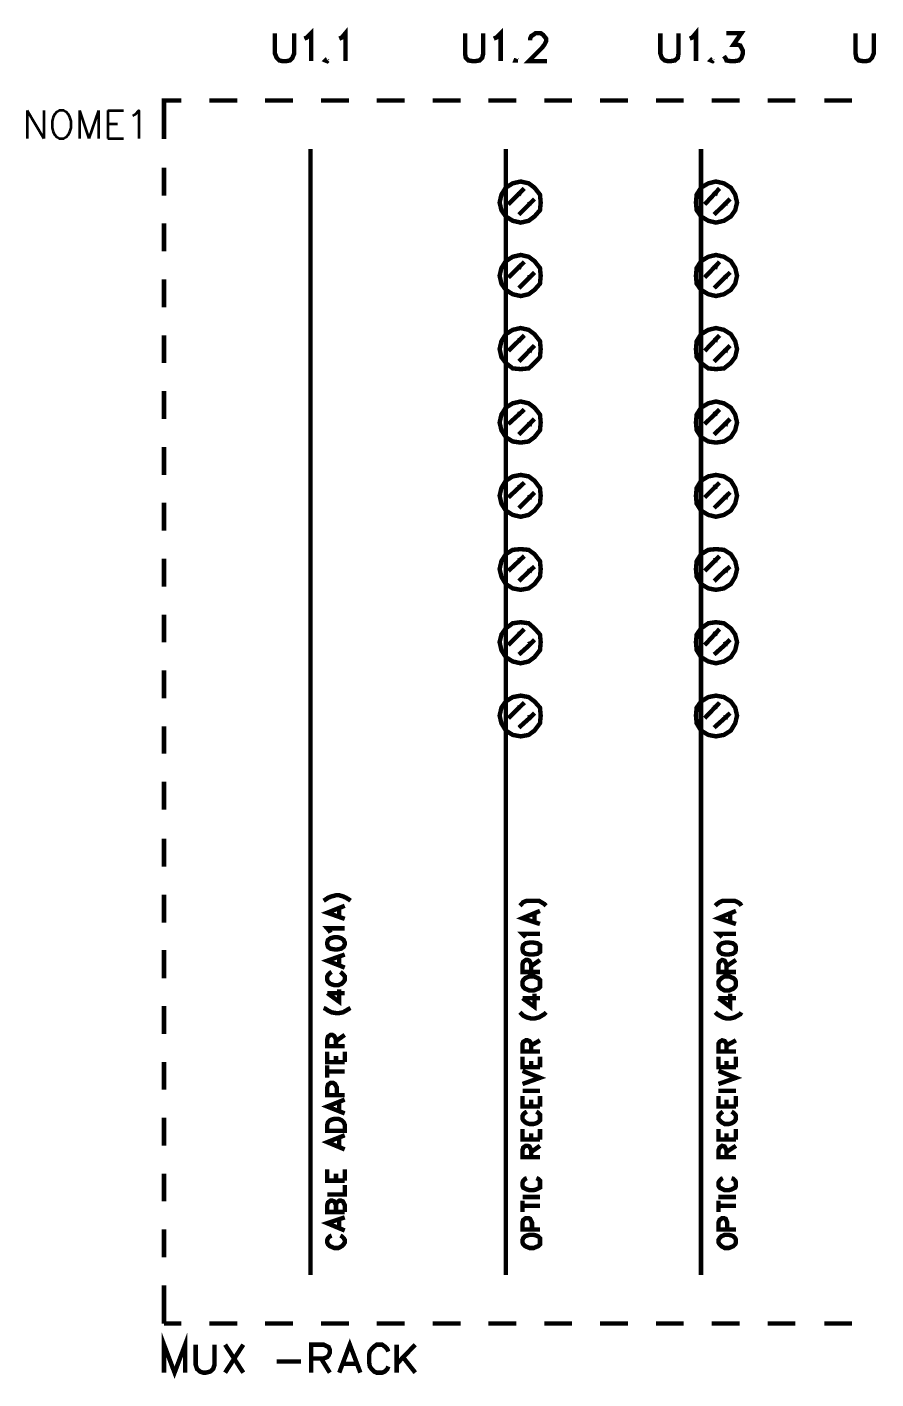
# Model space of a CAD drawing. Extents: x 386 to 646, y 165 to 263.
# Drawn here: x 385.9 to 447.1, y 165.1 to 262.6 of the extents above; entities that cross this region are included whole.
import ezdxf
from ezdxf.enums import TextEntityAlignment as Align

# ---------------------------------------------------------------- set-up
doc = ezdxf.new("R2010")
doc.units = 0
doc.header["$MEASUREMENT"] = 0
doc.layers.get('0').update_dxf_attribs({"linetype": 'CONTINUOUS'})
doc.styles.add('ROMANS', font='romans')

msp = doc.modelspace()

# ---------------------------------------------------------------- hatches: boundary and pattern name
at = {"linetype": 'Continuous'}
for points in [[(421.48, 250.382), (421.742, 250.958), (421.218, 250.696)], [(435.634, 250.382), (435.817, 250.958), (435.319, 250.696)], [(422.24, 249.7), (422.476, 250.198), (421.925, 249.936)], [(436.368, 249.7), (436.577, 250.198), (436.053, 249.936)], [(421.48, 245.087), (421.742, 245.664), (421.218, 245.401)], [(435.634, 245.087), (435.817, 245.664), (435.319, 245.401)], [(422.24, 244.405), (422.476, 244.903), (421.925, 244.668)], [(436.368, 244.405), (436.577, 244.903), (436.053, 244.668)], [(421.48, 239.818), (421.742, 240.369), (421.218, 240.133)], [(435.634, 239.818), (435.817, 240.369), (435.319, 240.133)], [(422.24, 239.058), (422.476, 239.635), (421.925, 239.373)], [(436.368, 239.058), (436.577, 239.635), (436.053, 239.373)], [(421.48, 234.524), (421.742, 235.022), (421.218, 234.838)], [(435.634, 234.524), (435.817, 235.022), (435.319, 234.838)], [(422.24, 233.764), (422.476, 234.34), (421.925, 234.078)], [(436.368, 233.764), (436.577, 234.34), (436.053, 234.078)], [(421.48, 229.255), (421.742, 229.753), (421.218, 229.57)], [(422.24, 228.495), (422.476, 229.046), (421.925, 228.81)], [(435.634, 229.255), (435.817, 229.753), (435.319, 229.57)], [(436.368, 228.495), (436.577, 229.046), (436.053, 228.81)], [(421.48, 223.961), (421.742, 224.459), (421.218, 224.275)], [(435.634, 223.961), (435.817, 224.459), (435.319, 224.275)], [(422.24, 223.2), (422.476, 223.699), (421.925, 223.515)], [(436.368, 223.2), (436.577, 223.699), (436.053, 223.515)], [(421.48, 218.666), (421.742, 219.19), (421.218, 218.98)], [(422.24, 217.932), (422.476, 218.43), (421.925, 218.247)], [(435.634, 218.666), (435.817, 219.19), (435.319, 218.98)], [(436.368, 217.932), (436.577, 218.43), (436.053, 218.247)], [(421.48, 213.397), (421.742, 213.895), (421.218, 213.66)], [(435.634, 213.397), (435.817, 213.895), (435.319, 213.66)], [(422.24, 212.637), (422.476, 213.135), (421.925, 212.952)], [(436.368, 212.637), (436.577, 213.135), (436.053, 212.952)]]:
    msp.add_hatch(color=256, dxfattribs=at).paths.add_polyline_path(points)

# ---------------------------------------------------------------- linework, layer by layer
at = {"const_width": 0.32}
for points in [[(403.761, 262.15), (403.761, 260.683), (403.892, 260.368), (404.076, 260.185), (404.311, 260.132), (404.574, 260.132), (404.836, 260.185), (405.019, 260.368), (405.15, 260.683), (405.15, 262.15)], [(405.884, 261.757), (406.068, 261.836), (406.382, 262.15), (406.382, 260.132)], [(408.4, 261.757), (408.584, 261.836), (408.846, 262.15), (408.846, 260.132)], [(417.469, 262.15), (417.469, 260.683), (417.522, 260.368), (417.705, 260.185), (418.02, 260.132), (418.203, 260.132), (418.518, 260.185), (418.701, 260.368), (418.78, 260.683), (418.78, 262.15)], [(419.54, 261.757), (419.724, 261.836), (420.038, 262.15), (420.038, 260.132)], [(422.161, 261.626), (422.161, 261.757), (422.24, 261.941), (422.371, 262.019), (422.554, 262.15), (422.921, 262.15), (423.105, 262.019), (423.315, 261.757), (423.315, 261.574), (423.184, 261.312), (423, 261.076), (422.056, 260.132), (423.367, 260.132)], [(431.545, 262.15), (431.545, 260.683), (431.65, 260.368), (431.859, 260.185), (432.095, 260.132), (432.279, 260.132), (432.593, 260.185), (432.803, 260.368), (432.855, 260.683), (432.855, 262.15)], [(433.668, 261.757), (433.852, 261.836), (434.114, 262.15), (434.114, 260.132)], [(436.315, 262.15), (437.39, 262.15), (436.813, 261.312), (437.128, 261.312), (437.311, 261.259), (437.495, 260.892), (437.495, 260.683), (437.39, 260.368), (437.207, 260.185), (436.892, 260.132), (436.63, 260.132), (436.315, 260.185), (436.263, 260.316), (436.132, 260.499)], [(445.62, 262.15), (445.62, 260.683), (445.673, 260.368), (445.856, 260.185), (446.171, 260.132), (446.381, 260.132), (446.616, 260.185), (446.8, 260.368), (446.931, 260.683), (446.931, 262.15)], [(407.535, 260.316), (407.404, 260.185), (407.535, 260.132), (407.588, 260.185)], [(421.165, 260.316), (421.113, 260.185), (421.296, 260.185)], [(435.319, 260.316), (435.188, 260.185), (435.319, 260.132), (435.372, 260.185)], [(397.025, 257.301), (395.767, 257.301), (395.767, 254.523)], [(401.061, 257.301), (399.043, 257.301)], [(405.072, 257.301), (403.053, 257.301)], [(409.108, 257.301), (407.09, 257.301)], [(413.118, 257.301), (411.1, 257.301)], [(417.155, 257.301), (415.137, 257.301)], [(421.165, 257.301), (419.147, 257.301)], [(425.176, 257.301), (423.184, 257.301)], [(429.212, 257.301), (427.194, 257.301)], [(433.222, 257.301), (431.23, 257.301)], [(437.259, 257.301), (435.241, 257.301)], [(441.269, 257.301), (439.277, 257.301)], [(445.358, 257.301), (443.366, 257.301)], [(406.33, 172.639), (406.33, 253.789)], [(420.405, 253.789), (420.405, 172.639)], [(434.481, 172.639), (434.481, 253.789)], [(395.767, 252.452), (395.767, 250.434)], [(422.921, 249.936), (422.869, 250.513), (422.476, 251.011), (422.056, 251.325), (421.48, 251.456), (420.903, 251.325), (420.405, 251.011), (420.091, 250.513), (419.96, 249.936), (420.091, 249.386), (420.405, 248.94), (420.903, 248.625), (421.48, 248.494), (422.056, 248.625), (422.476, 248.94), (422.869, 249.386), (422.921, 249.936)], [(437.076, 249.936), (436.944, 250.513), (436.63, 251.011), (436.132, 251.325), (435.555, 251.456), (435.005, 251.325), (434.481, 251.011), (434.166, 250.513), (434.114, 249.936), (434.166, 249.386), (434.481, 248.94), (435.005, 248.625), (435.555, 248.494), (436.132, 248.625), (436.63, 248.94), (436.944, 249.386), (437.076, 249.936)], [(421.742, 250.958), (420.589, 249.805)], [(435.817, 250.958), (434.743, 249.805)], [(422.476, 250.198), (421.349, 249.071)], [(436.577, 250.198), (435.424, 249.071)], [(395.767, 248.442), (395.767, 246.424)], [(422.921, 244.668), (422.869, 245.218), (422.476, 245.716), (422.056, 246.031), (421.48, 246.162), (420.903, 246.031), (420.405, 245.716), (420.091, 245.218), (419.96, 244.668), (420.091, 244.091), (420.405, 243.645), (420.903, 243.331), (421.48, 243.2), (422.056, 243.331), (422.476, 243.645), (422.869, 244.091), (422.921, 244.668)], [(421.742, 245.664), (420.589, 244.536)], [(437.076, 244.668), (436.944, 245.218), (436.63, 245.716), (436.132, 246.031), (435.555, 246.162), (435.005, 246.031), (434.481, 245.716), (434.166, 245.218), (434.114, 244.668), (434.166, 244.091), (434.481, 243.645), (435.005, 243.331), (435.555, 243.2), (436.132, 243.331), (436.63, 243.645), (436.944, 244.091), (437.076, 244.668)], [(435.817, 245.664), (434.743, 244.536)], [(422.476, 244.903), (421.349, 243.776)], [(436.577, 244.903), (435.424, 243.776)], [(395.767, 244.405), (395.767, 242.387)], [(422.921, 239.373), (422.869, 239.95), (422.476, 240.448), (422.056, 240.762), (421.48, 240.893), (420.903, 240.762), (420.405, 240.448), (420.091, 239.95), (419.96, 239.373), (420.091, 238.796), (420.405, 238.377), (420.903, 237.984), (421.48, 237.931), (422.056, 237.984), (422.476, 238.377), (422.869, 238.796), (422.921, 239.373)], [(437.076, 239.373), (436.944, 239.95), (436.63, 240.448), (436.132, 240.762), (435.555, 240.893), (435.005, 240.762), (434.481, 240.448), (434.166, 239.95), (434.114, 239.373), (434.166, 238.796), (434.481, 238.377), (435.005, 237.984), (435.555, 237.931), (436.132, 237.984), (436.63, 238.377), (436.944, 238.796), (437.076, 239.373)], [(395.767, 240.369), (395.767, 238.377)], [(421.742, 240.369), (420.589, 239.242)], [(422.476, 239.635), (421.349, 238.482)], [(435.817, 240.369), (434.743, 239.242)], [(436.577, 239.635), (435.424, 238.482)], [(395.767, 236.359), (395.767, 234.34)], [(422.921, 234.078), (422.869, 234.655), (422.476, 235.153), (422.056, 235.467), (421.48, 235.598), (420.903, 235.467), (420.405, 235.153), (420.091, 234.655), (419.96, 234.078), (420.091, 233.528), (420.405, 233.03), (420.903, 232.715), (421.48, 232.637), (422.056, 232.715), (422.476, 233.03), (422.869, 233.528), (422.921, 234.078)], [(421.742, 235.022), (420.589, 233.973)], [(437.076, 234.078), (436.944, 234.655), (436.63, 235.153), (436.132, 235.467), (435.555, 235.598), (435.005, 235.467), (434.481, 235.153), (434.166, 234.655), (434.114, 234.078), (434.166, 233.528), (434.481, 233.03), (435.005, 232.715), (435.555, 232.637), (436.132, 232.715), (436.63, 233.03), (436.944, 233.528), (437.076, 234.078)], [(435.817, 235.022), (434.743, 233.973)], [(422.476, 234.34), (421.349, 233.213)], [(436.577, 234.34), (435.424, 233.213)], [(395.767, 232.322), (395.767, 230.304)], [(422.921, 228.81), (422.869, 229.36), (422.476, 229.884), (422.056, 230.199), (421.48, 230.304), (420.903, 230.199), (420.405, 229.884), (420.091, 229.36), (419.96, 228.81), (420.091, 228.233), (420.405, 227.735), (420.903, 227.421), (421.48, 227.289), (422.056, 227.421), (422.476, 227.735), (422.869, 228.233), (422.921, 228.81)], [(437.076, 228.81), (436.944, 229.36), (436.63, 229.884), (436.132, 230.199), (435.555, 230.304), (435.005, 230.199), (434.481, 229.884), (434.166, 229.36), (434.114, 228.81), (434.166, 228.233), (434.481, 227.735), (435.005, 227.421), (435.555, 227.289), (436.132, 227.421), (436.63, 227.735), (436.944, 228.233), (437.076, 228.81)], [(421.742, 229.753), (420.589, 228.679)], [(422.476, 229.046), (421.349, 227.919)], [(435.817, 229.753), (434.743, 228.679)], [(436.577, 229.046), (435.424, 227.919)], [(395.767, 228.312), (395.767, 226.293)], [(395.767, 224.275), (395.767, 222.257)], [(422.921, 223.515), (422.869, 224.092), (422.476, 224.59), (422.056, 224.904), (421.48, 224.957), (420.903, 224.904), (420.405, 224.59), (420.091, 224.092), (419.96, 223.515), (420.091, 222.965), (420.405, 222.44), (420.903, 222.126), (421.48, 222.021), (422.056, 222.126), (422.476, 222.44), (422.869, 222.965), (422.921, 223.515)], [(421.742, 224.459), (420.589, 223.384)], [(437.076, 223.515), (436.944, 224.092), (436.63, 224.59), (436.132, 224.904), (435.555, 224.957), (435.005, 224.904), (434.481, 224.59), (434.166, 224.092), (434.114, 223.515), (434.166, 222.965), (434.481, 222.44), (435.005, 222.126), (435.555, 222.021), (436.132, 222.126), (436.63, 222.44), (436.944, 222.965), (437.076, 223.515)], [(435.817, 224.459), (434.743, 223.384)], [(422.476, 223.699), (422.109, 223.384), (421.349, 222.65)], [(436.577, 223.699), (436.184, 223.384), (435.424, 222.65)], [(395.767, 220.239), (395.767, 218.247)], [(422.921, 218.247), (422.869, 218.797), (422.476, 219.243), (422.056, 219.61), (421.48, 219.688), (420.903, 219.61), (420.405, 219.243), (420.091, 218.797), (419.96, 218.247), (420.091, 217.67), (420.405, 217.172), (420.903, 216.857), (421.48, 216.726), (422.056, 216.857), (422.476, 217.172), (422.869, 217.67), (422.921, 218.247)], [(421.742, 219.19), (420.589, 218.037)], [(437.076, 218.247), (436.944, 218.797), (436.63, 219.243), (436.132, 219.61), (435.555, 219.688), (435.005, 219.61), (434.481, 219.243), (434.166, 218.797), (434.114, 218.247), (434.166, 217.67), (434.481, 217.172), (435.005, 216.857), (435.555, 216.726), (436.132, 216.857), (436.63, 217.172), (436.944, 217.67), (437.076, 218.247)], [(435.817, 219.19), (434.743, 218.037)], [(422.476, 218.43), (422.109, 218.037), (421.349, 217.355)], [(436.577, 218.43), (436.184, 218.037), (435.424, 217.355)], [(395.767, 216.228), (395.767, 214.21)], [(422.921, 212.952), (422.869, 213.529), (422.476, 213.974), (422.056, 214.289), (421.48, 214.394), (420.903, 214.289), (420.405, 213.974), (420.091, 213.529), (419.96, 212.952), (420.091, 212.401), (420.405, 211.877), (420.903, 211.563), (421.48, 211.458), (422.056, 211.563), (422.476, 211.877), (422.869, 212.401), (422.921, 212.952)], [(437.076, 212.952), (436.944, 213.529), (436.63, 213.974), (436.132, 214.289), (435.555, 214.394), (435.005, 214.289), (434.481, 213.974), (434.166, 213.529), (434.114, 212.952), (434.166, 212.401), (434.481, 211.877), (435.005, 211.563), (435.555, 211.458), (436.132, 211.563), (436.63, 211.877), (436.944, 212.401), (437.076, 212.952)], [(421.742, 213.895), (420.589, 212.768)], [(435.817, 213.895), (434.743, 212.768)], [(422.476, 213.135), (422.109, 212.768), (421.349, 212.087)], [(436.577, 213.135), (436.184, 212.768), (435.424, 212.087)], [(395.767, 212.192), (395.767, 210.2)], [(395.767, 208.181), (395.767, 206.163)], [(395.767, 204.092), (395.767, 202.074)], [(395.767, 200.056), (395.767, 198.038)], [(407.273, 199.61), (407.404, 199.689), (407.588, 199.82), (407.85, 199.925), (408.164, 200.004), (408.4, 200.004), (408.662, 199.925), (408.898, 199.82), (409.108, 199.689), (409.213, 199.61)], [(408.794, 198.3), (407.535, 198.745), (408.794, 199.243)], [(408.4, 199.06), (408.4, 198.431)], [(422.869, 197.933), (421.611, 198.352), (422.869, 198.876)], [(421.427, 199.243), (421.663, 199.506), (421.925, 199.61), (422.79, 199.61), (423.184, 199.374), (423.315, 199.243)], [(422.476, 198.667), (422.476, 198.116)], [(436.997, 197.933), (435.739, 198.352), (436.997, 198.876)], [(435.503, 199.243), (435.634, 199.374), (435.817, 199.506), (436.053, 199.61), (436.892, 199.61), (437.128, 199.506), (437.311, 199.374), (437.39, 199.243)], [(436.577, 198.667), (436.577, 198.116)], [(407.771, 197.304), (407.719, 197.409), (407.535, 197.618), (408.794, 197.618)], [(407.535, 196.465), (407.588, 196.282), (407.771, 196.15), (408.086, 196.098), (408.269, 196.098), (408.531, 196.15), (408.715, 196.282), (408.794, 196.465), (408.794, 196.596), (408.715, 196.78), (408.531, 196.911), (408.269, 196.989), (408.086, 196.989), (407.771, 196.911), (407.588, 196.78), (407.535, 196.596), (407.535, 196.465)], [(421.847, 196.989), (421.611, 197.225), (422.869, 197.225)], [(436.001, 196.989), (435.739, 197.225), (436.997, 197.225)], [(395.767, 196.046), (395.767, 194.027)], [(408.794, 194.787), (407.535, 195.285), (408.794, 195.731)], [(421.611, 196.098), (421.663, 195.915), (421.847, 195.783), (422.161, 195.731), (422.371, 195.731), (422.686, 195.783), (422.869, 195.915), (422.869, 196.413), (422.686, 196.544), (422.371, 196.596), (422.161, 196.596), (421.847, 196.544), (421.663, 196.413), (421.611, 196.229), (421.611, 196.098)], [(435.739, 196.098), (435.817, 195.915), (436.001, 195.783), (436.263, 195.731), (436.446, 195.731), (436.761, 195.783), (436.944, 195.915), (436.997, 196.098), (436.997, 196.229), (436.944, 196.413), (436.761, 196.544), (436.446, 196.596), (436.263, 196.596), (436.001, 196.544), (435.817, 196.413), (435.739, 196.229), (435.739, 196.098)], [(408.4, 195.6), (408.4, 194.971)], [(422.869, 194.473), (421.611, 194.473), (421.611, 195.023), (421.663, 195.207), (421.847, 195.338), (421.978, 195.338), (422.109, 195.285), (422.24, 195.023), (422.24, 194.473)], [(422.24, 194.892), (422.869, 195.338)], [(436.997, 194.473), (435.739, 194.473), (435.739, 195.023), (435.817, 195.207), (436.001, 195.338), (436.184, 195.285), (436.315, 195.023), (436.315, 194.473)], [(436.315, 194.892), (436.997, 195.338)], [(407.85, 194.473), (407.719, 194.394), (407.588, 194.263), (407.535, 194.158), (407.535, 193.896), (407.588, 193.765), (407.719, 193.634), (407.85, 193.582), (408.033, 193.529), (408.348, 193.529), (408.584, 193.634), (408.715, 193.765), (408.794, 193.896), (408.794, 194.158), (408.715, 194.263), (408.584, 194.394), (408.479, 194.473)], [(421.611, 193.529), (421.663, 193.398), (421.794, 193.267), (421.925, 193.215), (422.109, 193.136), (422.423, 193.136), (422.607, 193.215), (422.738, 193.267), (422.869, 193.398), (422.869, 193.896), (422.738, 194.027), (422.607, 194.08), (422.423, 194.158), (422.109, 194.158), (421.925, 194.08), (421.794, 194.027), (421.663, 193.896), (421.611, 193.765), (421.611, 193.529)], [(435.739, 193.529), (435.817, 193.398), (435.948, 193.267), (436.184, 193.136), (436.499, 193.136), (436.682, 193.215), (436.813, 193.267), (436.944, 193.398), (436.997, 193.529), (436.997, 193.765), (436.944, 193.896), (436.813, 194.027), (436.682, 194.08), (436.499, 194.158), (436.184, 194.158), (435.948, 194.027), (435.817, 193.896), (435.739, 193.765), (435.739, 193.529)], [(407.535, 192.953), (408.4, 192.324), (408.4, 193.215)], [(408.794, 192.953), (407.535, 192.953)], [(421.611, 192.586), (422.476, 191.957), (422.476, 192.9)], [(435.739, 192.586), (436.577, 191.957), (436.577, 192.9)], [(395.767, 192.009), (395.767, 189.991)], [(407.273, 191.878), (407.404, 191.826), (407.588, 191.695), (407.85, 191.563), (408.164, 191.511), (408.4, 191.511), (408.662, 191.563), (408.898, 191.695), (409.108, 191.826), (409.213, 191.878)], [(422.869, 192.586), (421.611, 192.586)], [(436.997, 192.586), (435.739, 192.586)], [(421.427, 191.563), (421.663, 191.328), (421.925, 191.197), (422.24, 191.118), (422.476, 191.118), (422.79, 191.197), (423.184, 191.432), (423.315, 191.563)], [(435.503, 191.563), (435.634, 191.432), (435.817, 191.328), (436.053, 191.197), (436.315, 191.118), (436.577, 191.118), (436.892, 191.197), (437.128, 191.328), (437.311, 191.432), (437.39, 191.563)], [(408.794, 189.126), (407.535, 189.126), (407.535, 189.624), (407.588, 189.807), (407.771, 189.938), (407.902, 189.938), (408.033, 189.86), (408.164, 189.624), (408.164, 189.126)], [(408.164, 189.493), (408.794, 189.938)], [(422.869, 188.733), (421.611, 188.733), (421.611, 189.309), (421.663, 189.44), (421.847, 189.545), (421.978, 189.545), (422.109, 189.493), (422.24, 189.309), (422.24, 188.733)], [(422.24, 189.178), (422.869, 189.545)], [(436.997, 188.733), (435.739, 188.733), (435.739, 189.309), (435.817, 189.44), (436.001, 189.545), (436.184, 189.493), (436.315, 189.309), (436.315, 188.733)], [(436.315, 189.178), (436.997, 189.545)], [(395.767, 187.973), (395.767, 185.98)], [(408.794, 187.973), (407.535, 187.973), (407.535, 188.733)], [(408.164, 188.418), (408.164, 187.973)], [(408.794, 187.973), (408.794, 188.733)], [(422.869, 187.606), (421.611, 187.606), (421.611, 188.366)], [(422.24, 188.051), (422.24, 187.606)], [(422.869, 187.606), (422.869, 188.366)], [(436.997, 187.606), (435.739, 187.606), (435.739, 188.366)], [(436.315, 188.051), (436.315, 187.606)], [(436.997, 187.606), (436.997, 188.366)], [(407.535, 186.845), (407.535, 187.737)], [(408.794, 187.291), (407.535, 187.291)], [(421.611, 186.4), (422.869, 186.845), (421.611, 187.343)], [(435.739, 186.4), (436.997, 186.845), (435.739, 187.343)], [(408.794, 185.587), (407.535, 185.587), (407.535, 186.164), (407.588, 186.347), (407.771, 186.478), (407.955, 186.478), (408.086, 186.4), (408.217, 186.164), (408.217, 185.587)], [(408.794, 184.277), (407.535, 184.775), (408.794, 185.273)], [(408.4, 185.089), (408.4, 184.46)], [(422.869, 185.902), (421.611, 185.902)], [(422.869, 184.775), (421.611, 184.775), (421.611, 185.535)], [(422.24, 185.273), (422.24, 184.775)], [(422.869, 184.775), (422.869, 185.535)], [(436.997, 185.902), (435.739, 185.902)], [(436.997, 184.775), (435.739, 184.775), (435.739, 185.535)], [(436.315, 185.273), (436.315, 184.775)], [(436.997, 184.775), (436.997, 185.535)], [(421.925, 184.408), (421.794, 184.329), (421.663, 184.198), (421.611, 184.093), (421.611, 183.884), (421.663, 183.779), (421.794, 183.648), (421.925, 183.569), (422.109, 183.517), (422.423, 183.517), (422.607, 183.569), (422.738, 183.648), (422.869, 183.779), (422.869, 184.198), (422.738, 184.329), (422.607, 184.408)], [(436.053, 184.408), (435.948, 184.329), (435.817, 184.198), (435.739, 184.093), (435.739, 183.884), (435.817, 183.779), (435.948, 183.648), (436.184, 183.517), (436.499, 183.517), (436.682, 183.569), (436.813, 183.648), (436.944, 183.779), (436.997, 183.884), (436.997, 184.093), (436.944, 184.198), (436.813, 184.329), (436.682, 184.408)], [(395.767, 183.962), (395.767, 181.944)], [(408.794, 183.019), (407.535, 183.019), (407.535, 183.464), (407.588, 183.648), (407.719, 183.779), (407.85, 183.831), (408.033, 183.884), (408.348, 183.884), (408.584, 183.779), (408.715, 183.648), (408.794, 183.464), (408.794, 183.019)], [(422.869, 182.39), (421.611, 182.39), (421.611, 183.15)], [(422.869, 182.39), (422.869, 183.15)], [(436.997, 182.39), (435.739, 182.39), (435.739, 183.15)], [(436.997, 182.39), (436.997, 183.15)], [(408.794, 181.682), (407.535, 182.206), (408.794, 182.704)], [(408.4, 182.521), (408.4, 181.892)], [(422.24, 182.835), (422.24, 182.39)], [(436.315, 182.835), (436.315, 182.39)], [(422.869, 181.131), (421.611, 181.131), (421.611, 181.629), (421.663, 181.813), (421.847, 181.944), (421.978, 181.944), (422.109, 181.892), (422.24, 181.629), (422.24, 181.131)], [(422.24, 181.498), (422.869, 181.944)], [(436.997, 181.131), (435.739, 181.131), (435.739, 181.629), (435.817, 181.813), (436.001, 181.944), (436.184, 181.892), (436.315, 181.629), (436.315, 181.131)], [(436.315, 181.498), (436.997, 181.944)], [(408.794, 179.428), (407.535, 179.428), (407.535, 180.24)], [(408.794, 179.428), (408.794, 180.24)], [(395.767, 179.926), (395.767, 177.934)], [(408.164, 179.926), (408.164, 179.428)], [(421.925, 179.611), (421.794, 179.559), (421.663, 179.428), (421.611, 179.297), (421.611, 179.061), (421.663, 178.93), (421.925, 178.799), (422.109, 178.746), (422.423, 178.746), (422.607, 178.799), (422.869, 178.93), (422.869, 179.428), (422.738, 179.559), (422.607, 179.611)], [(436.053, 179.611), (435.948, 179.559), (435.817, 179.428), (435.739, 179.297), (435.739, 179.061), (435.817, 178.93), (436.184, 178.746), (436.499, 178.746), (436.682, 178.799), (436.944, 178.93), (436.997, 179.061), (436.997, 179.297), (436.944, 179.428), (436.813, 179.559), (436.682, 179.611)], [(407.535, 178.432), (408.794, 178.432), (408.794, 179.113)], [(421.611, 178.248), (422.869, 178.248)], [(435.739, 178.248), (436.997, 178.248)], [(408.794, 177.173), (407.535, 177.173), (407.535, 177.672), (407.588, 177.855), (407.771, 177.986), (407.902, 177.986), (408.033, 177.934), (408.164, 177.672), (408.164, 177.173)], [(408.164, 177.672), (408.217, 177.855), (408.4, 177.986), (408.531, 177.986), (408.662, 177.934), (408.794, 177.672), (408.794, 177.173)], [(421.611, 177.986), (421.611, 177.173)], [(422.869, 177.619), (421.611, 177.619)], [(435.739, 177.986), (435.739, 177.173)], [(435.739, 177.619), (436.997, 177.619)], [(408.794, 175.837), (407.535, 176.361), (408.794, 176.78)], [(408.4, 176.597), (408.4, 176.046)], [(422.869, 175.915), (421.611, 175.915), (421.611, 176.413), (421.663, 176.597), (421.847, 176.728), (422.056, 176.728), (422.161, 176.675), (422.292, 176.413), (422.292, 175.915)], [(436.997, 175.915), (435.739, 175.915), (435.739, 176.413), (435.817, 176.597), (436.001, 176.728), (436.132, 176.728), (436.263, 176.675), (436.368, 176.413), (436.368, 175.915)], [(395.767, 175.915), (395.767, 173.897)], [(407.85, 175.47), (407.719, 175.417), (407.588, 175.286), (407.535, 175.155), (407.535, 174.972), (407.588, 174.841), (407.719, 174.71), (407.85, 174.657), (408.033, 174.579), (408.348, 174.579), (408.584, 174.71), (408.715, 174.841), (408.794, 174.972), (408.794, 175.155), (408.715, 175.286), (408.584, 175.417), (408.479, 175.47)], [(421.611, 174.972), (421.663, 174.841), (421.794, 174.71), (421.925, 174.657), (422.109, 174.579), (422.423, 174.579), (422.607, 174.657), (422.738, 174.71), (422.869, 174.841), (422.869, 175.286), (422.738, 175.417), (422.607, 175.47), (422.423, 175.522), (422.109, 175.522), (421.925, 175.47), (421.794, 175.417), (421.663, 175.286), (421.611, 175.155), (421.611, 174.972)], [(435.739, 174.972), (435.817, 174.841), (435.948, 174.71), (436.184, 174.579), (436.499, 174.579), (436.682, 174.657), (436.813, 174.71), (436.944, 174.841), (436.997, 174.972), (436.997, 175.155), (436.944, 175.286), (436.813, 175.417), (436.682, 175.47), (436.499, 175.522), (436.184, 175.522), (435.948, 175.417), (435.817, 175.286), (435.739, 175.155), (435.739, 174.972)], [(395.767, 171.879), (395.767, 169.127)], [(397.025, 169.127), (395.767, 169.127)], [(399.043, 169.127), (401.061, 169.127)], [(403.053, 169.127), (405.072, 169.127)], [(407.09, 169.127), (409.108, 169.127)], [(411.1, 169.127), (413.118, 169.127)], [(415.137, 169.127), (417.155, 169.127)], [(419.147, 169.127), (421.165, 169.127)], [(423.184, 169.127), (425.176, 169.127)], [(427.194, 169.127), (429.212, 169.127)], [(431.23, 169.127), (433.222, 169.127)], [(435.241, 169.127), (437.259, 169.127)], [(439.277, 169.127), (441.269, 169.127)], [(443.366, 169.127), (445.358, 169.127)], [(395.767, 165.588), (395.767, 167.606), (396.527, 165.588), (397.287, 167.606), (397.287, 165.588)], [(398.047, 167.606), (398.047, 166.165), (398.152, 165.85), (398.361, 165.667), (398.597, 165.588), (398.781, 165.588), (399.095, 165.667), (399.305, 165.85), (399.41, 166.165), (399.41, 167.606)], [(401.481, 167.606), (400.17, 165.588)], [(401.481, 165.588), (400.17, 167.606)], [(406.382, 165.588), (406.382, 167.606), (407.273, 167.606), (407.64, 167.423), (407.719, 167.239), (407.719, 167.03), (407.64, 166.846), (407.535, 166.715), (407.273, 166.61), (406.382, 166.61)], [(408.4, 165.588), (409.16, 167.606), (409.921, 165.588)], [(411.939, 167.108), (411.86, 167.292), (411.677, 167.475), (411.493, 167.606), (411.1, 167.606), (410.917, 167.475), (410.733, 167.292), (410.602, 167.108), (410.55, 166.846), (410.55, 166.348), (410.602, 166.034), (410.733, 165.85), (410.917, 165.667), (411.1, 165.588), (411.493, 165.588), (411.677, 165.667), (411.86, 165.85), (411.939, 166.034)], [(412.542, 165.588), (412.542, 167.606)], [(413.879, 167.606), (412.542, 166.217)], [(407.09, 166.61), (407.719, 165.588)], [(412.987, 166.715), (413.879, 165.588)], [(403.892, 166.401), (405.648, 166.401)], [(409.659, 166.217), (408.715, 166.217)]]:
    msp.add_lwpolyline(points, dxfattribs=at)

# ---------------------------------------------------------------- texts
at = {"lineweight": -3, "style": 'ROMANS'}
msp.add_attdef('NOME1', text='', height=2, dxfattribs=at).set_placement((390.135, 255.567), align=Align.MIDDLE_CENTER)

doc.saveas('drawing.dxf')
